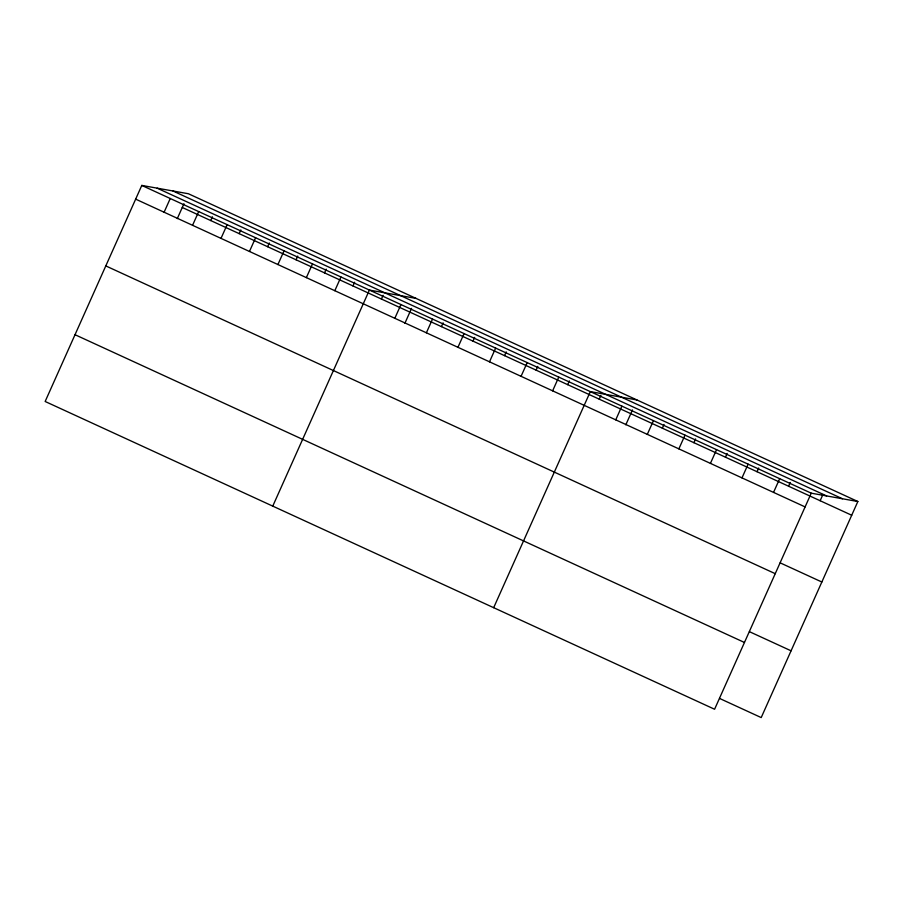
<?xml version="1.0" encoding="UTF-8"?>
<svg xmlns="http://www.w3.org/2000/svg" width="903" height="903" viewBox="0 0 903 903"><rect width="100%" height="100%" fill="white"/><g stroke="black" fill="none" stroke-linecap="round" stroke-linejoin="round"><path stroke-width="1.35" d="M857.85 501.515L188.411 193.75L141.794 185.42L45.15 401.485L714.589 709.25L811.244 493.185L857.85 501.515L761.206 717.58L719.544 698.425M164.109 212.228L170.249 198.502M177.293 218.605L183.941 203.739M192.565 225.298L198.705 211.584M210.726 220.558L212.397 216.81M221.009 238.381L227.15 224.666M239.171 233.64L240.853 229.893M249.465 251.463L255.605 237.737M267.627 246.711L269.297 242.975M277.921 264.545L284.05 250.82M296.071 259.793L297.753 256.057M306.365 277.627L312.506 263.902M324.527 272.875L326.197 269.139M334.821 290.698L340.962 276.984M352.983 285.958L354.653 282.21M272.762 506.12L369.406 290.066L416.023 298.396M381.427 299.04L383.109 295.292M394.825 318.296L400.966 304.571M404.905 323.24L411.554 308.374M426.385 332.801L432.526 319.075M441.443 326.626L443.113 322.879M457.945 347.305L464.086 333.591M473.003 341.131L474.673 337.395M489.505 361.821L495.645 348.095M504.563 355.647L506.233 351.899M521.065 376.325L527.205 362.6M536.122 370.151L537.793 366.404M552.625 390.841L558.765 377.115M567.682 384.655L569.353 380.919M493.67 607.685L590.325 391.62L636.931 399.95M599.242 399.171L600.913 395.424M615.744 419.85L621.885 406.136M625.813 424.805L632.472 409.939M647.304 434.366L653.445 420.64M662.35 428.191L664.032 424.444M678.864 448.87L685.005 435.144M693.91 442.696L695.592 438.948M710.424 463.386L716.564 449.66M725.47 457.2L727.152 453.464M741.984 477.89L748.124 464.165M757.03 471.716L758.712 467.968M773.544 492.395L779.684 478.68M788.59 486.22L790.272 482.484M820.15 500.725L822.938 494.494M173.026 191.007L842.465 498.772M157.178 188.174L826.617 495.939M141.794 185.42L811.244 493.185M182.271 207.476L851.71 515.241M135.664 199.145L805.104 506.91M780.181 562.862L821.843 582.006M105.798 265.911L775.237 573.676M749.411 631.66L791.073 650.803M75.017 334.708L744.456 642.473"/></g></svg>
